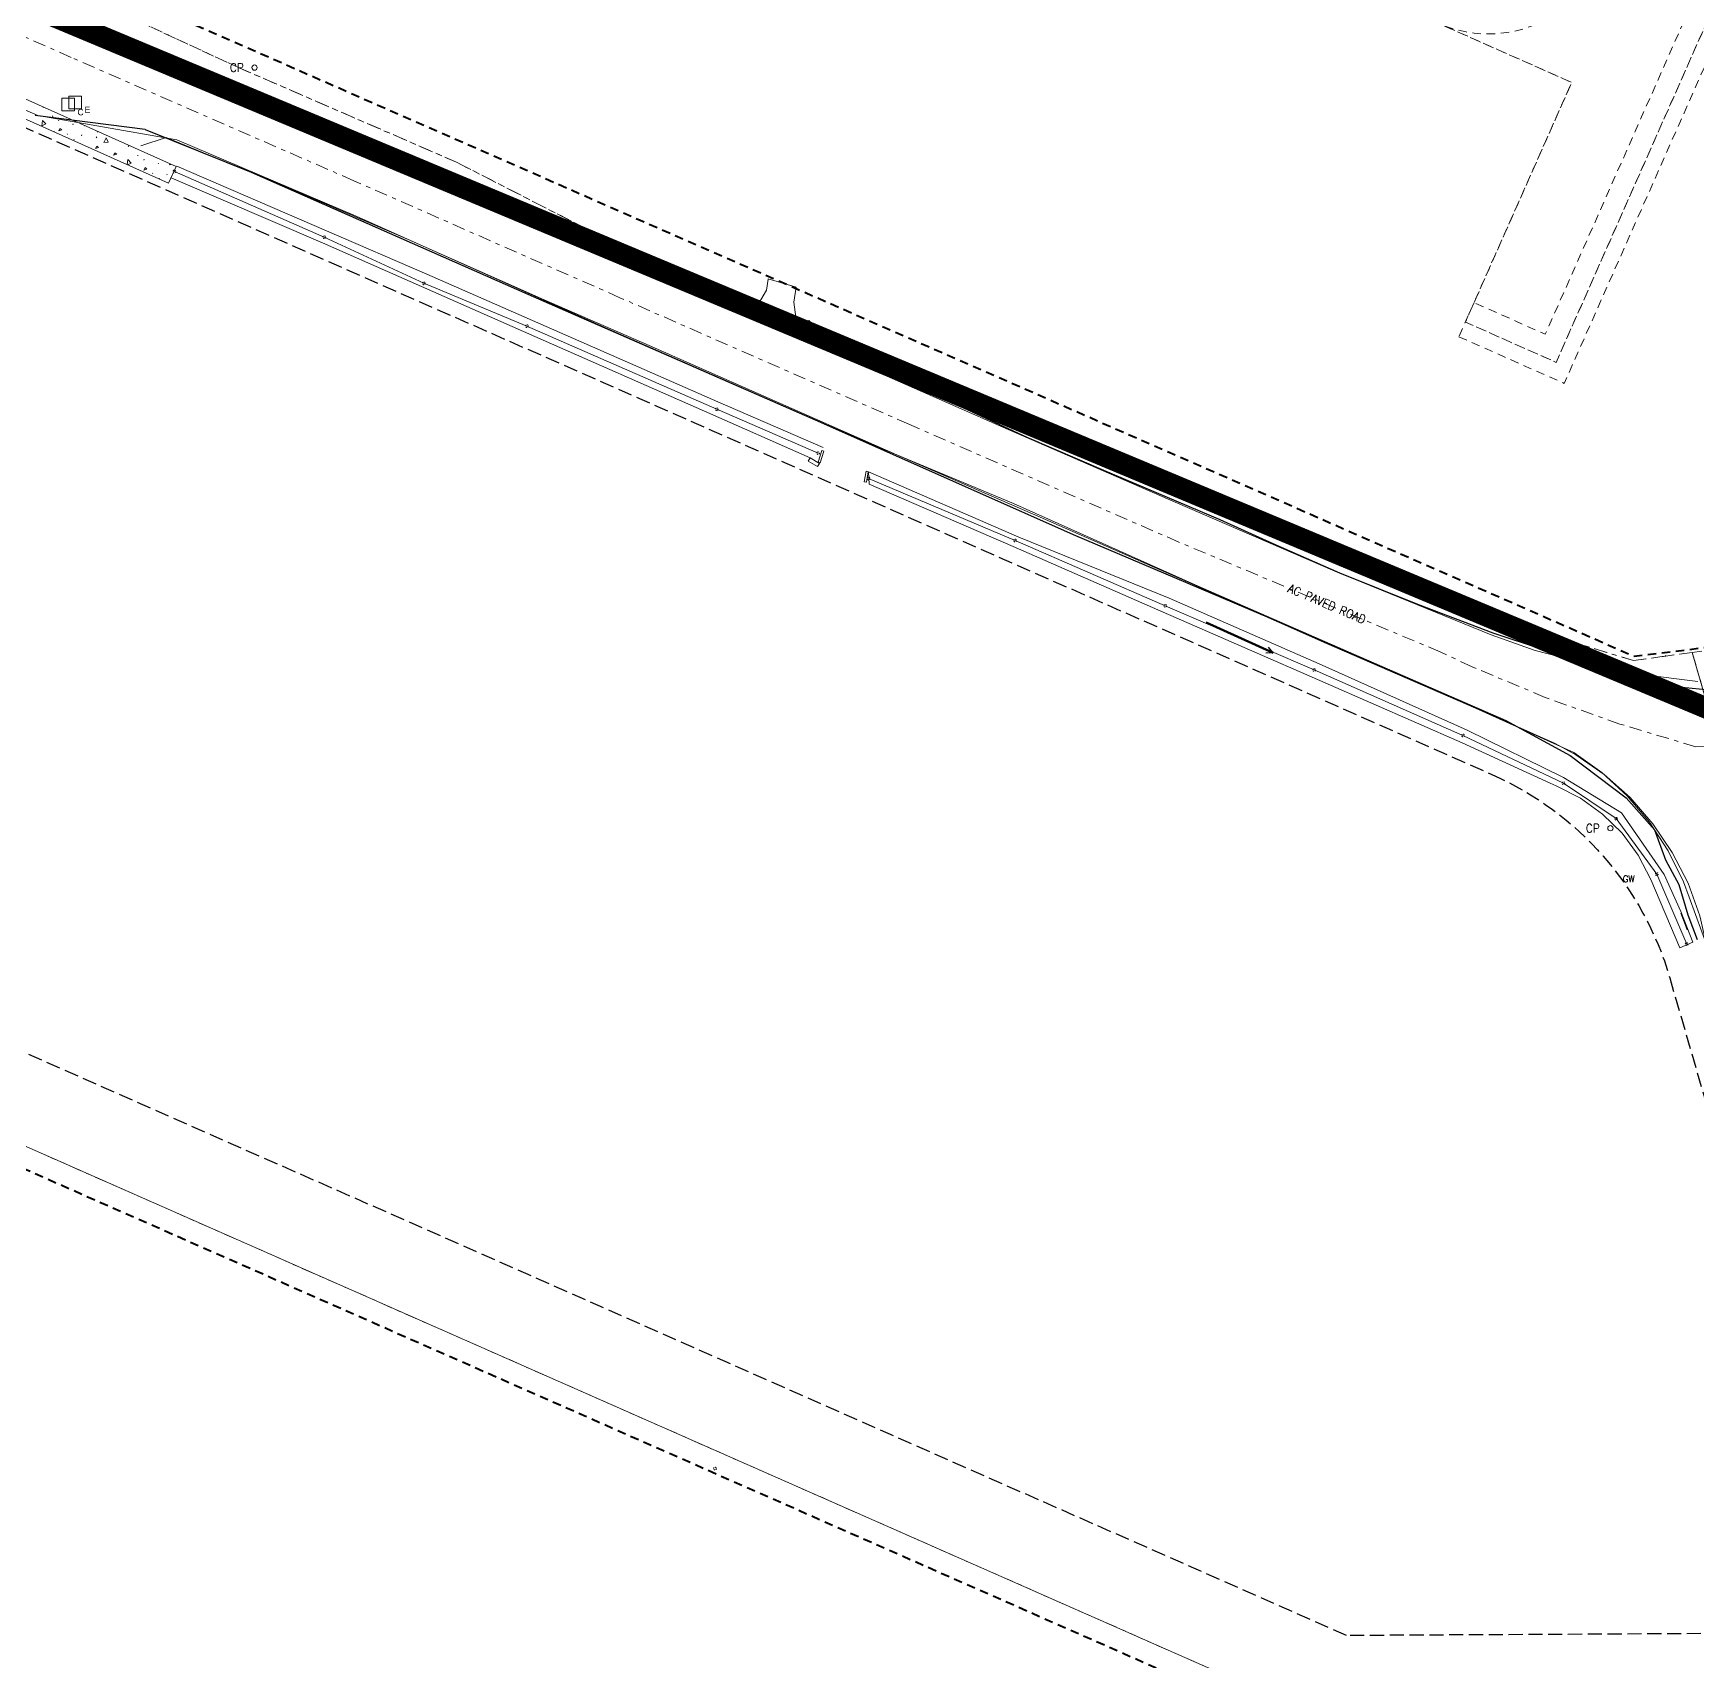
# Model space of a CAD drawing. Header units: metres. Extents: x -703672 to 3951284, y -4124475 to 4104628.
# Drawn here: x 327371.1 to 327527.3, y 4103252.4 to 4103405.2 of the extents above; entities that cross this region are included whole.
import ezdxf
from ezdxf.enums import TextEntityAlignment as Align

# ---------------------------------------------------------------- set-up
doc = ezdxf.new("R2010")
doc.units = ezdxf.units.M
doc.header["$MEASUREMENT"] = 0
for name, pattern in [('DGN Style 2', [1.3283826688107345, 0.7970296012864407, -0.5313530675242938]), ('DGN Style 3', [1.8597357363350286, 1.328382668810735, -0.5313530675242938]), ('DGN Style 7', [2.6567653376214695, 1.195544401929661, -0.5313530675242938, 0.3985148006432204, -0.5313530675242938])]:
    doc.linetypes.add(name, pattern=pattern)
for name, color, linetype, lineweight in [('C-ANNO-TEXT', 7, 'Continuous', 25), ('C-PROP-BASE', 2, 'CONLMT', 0), ('C-PROP-CONS(Alpha)', 7, 'DGN Style 2', 40), ('C-SITE-FENC', 6, 'Continuous', 0), ('C-SITE-STRC(Magnum)', 252, 'Continuous', 0), ('C-STRM-Sedimentation', 7, 'Continuous', 30), ('V-ANNO-PATT', 9, 'Continuous', 0), ('V-COMM-MHOL', 32, 'Continuous', 0), ('V-DTCH-CNTR', 252, 'DGN Style 7', 0), ('V-DTCH-TOP~', 252, 'Continuous', 0), ('V-POWR-JBOX', 7, 'Continuous', 0), ('V-POWR-POLE', 7, 'Continuous', 0), ('V-POWR-POLE-GUYS', 212, 'Continuous', 0), ('V-ROAD-ASPH', 9, 'Continuous', 0), ('V-ROAD-CNTR', 251, 'DGN Style 7', 0), ('V-SITE-WALK', 7, 'Continuous', 0), ('V-STRM-HDWL', 7, 'Continuous', 0)]:
    doc.layers.add(name, color=color, linetype=linetype, lineweight=lineweight)
doc.layers.add('ra', color=7, linetype='Continuous')
doc.styles.add('Dimension', font='arial.ttf', dxfattribs={"height": 0.00316992})
doc.styles.add('Style-Arial', font='arial.ttf')
doc.styles.add('Style-STANDARD', font='STANDARD.shx')
doc.styles.add('Style-WORKING', font='WORKING.shx')
doc.linetypes.add('CONLMT', pattern='A,0.10417,-0.00902625,[2,dgnlstyle-tsaec.shx,S=4.133597883597883e-05,R=0,X=0,Y=0],-0.00902625', length=0.1222225)
doc.linetypes.add('FENCE', pattern='A,0.1,-0.01302,[7,dgnlstyle-tsaec.shx,S=0.0001240079365079365,R=0,X=0,Y=0],-0.01302', length=0.12604)
doc.dimstyles.new('USACE Stroke DIM Set', dxfattribs={"dimtxt": 0.00316992, "dimasz": 0.00475488, "dimexe": 0.00158496, "dimexo": 0.00158496, "dimgap": 0.00158496, "dimtad": 1, "dimdec": 3, "dimlfac": 12, "dimzin": 15, "dimdsep": 46, "dimlunit": 4, "dimtxsty": 'Dimension', "dimblk": 'OBLIQUE', "dimcen": 0.09, "dimclrd": 1, "dimclre": 1, "dimazin": 2, "dimtfac": 1, "dimtdec": 3, "dimtmove": 1, "dimatfit": 1, "dimfxl": 1, "dimtolj": 1, "dimtzin": 15, "dimlwd": 18, "dimlwe": 18, "dimarcsym": 0})

# ---------------------------------------------------------------- blocks, each defined once
blk = doc.blocks.new('POLE1_1')
at = {"layer": 'V-POWR-POLE', "linetype": 'ByBlock'}
blk.add_circle((6.589354597963393e-05, 6.589386612176895e-05), 0.16473379, dxfattribs=at)
blk = doc.blocks.new('NULL_70')
at = {"layer": 'V-POWR-POLE', "linetype": 'ByBlock', "xscale": 1.5, "yscale": 1.5, "zscale": 0.5}
blk.add_blockref('POLE1_1', (0, 0), dxfattribs=at)
blk = doc.blocks.new('NULL_69')
at = {"layer": 'V-POWR-POLE', "linetype": 'ByBlock'}
blk.add_blockref('NULL_70', (0, 0), dxfattribs=at)
at = {"layer": 'V-POWR-POLE', "linetype": 'ByBlock', "style": 'Style-STANDARD'}
blk.add_text('CP', height=0.8, dxfattribs=at).set_placement((-1, 0), align=Align.MIDDLE_RIGHT)
blk = doc.blocks.new('EMHLX')
at = {"layer": 'V-POWR-JBOX', "linetype": 'ByBlock'}
blk.add_3dface([(-1.009000000078231, -1.009000000543892), (0.9719999999506399, -1.009000000543892), (0.9719999999506399, 0.9719999991357327), (-1.009000000078231, 0.9719999991357327)], dxfattribs=at)
at = {"layer": 'V-POWR-JBOX', "linetype": 'ByBlock', "style": 'Style-WORKING'}
blk.add_text('E', height=0.9988139999999996, dxfattribs=at).set_placement((1.452999999979511, -1.18459300044924), align=Align.MIDDLE_LEFT)
blk = doc.blocks.new('NULL_93')
at = {"layer": 'V-POWR-JBOX', "linetype": 'ByBlock', "xscale": 0.6000000000000001, "yscale": 0.6000000000000001, "zscale": 0.5}
blk.add_blockref('EMHLX', (0, 0), dxfattribs=at)
blk = doc.blocks.new('FIXPNT_1259')
at = {"layer": 'V-DTCH-CNTR', "linetype": 'ByBlock'}
h = blk.add_hatch(color=256, dxfattribs=at)
edge = h.paths.add_edge_path()
edge.add_arc((0, 0), 0.03294675800000001, 0, 360)
blk.add_circle((-0.01278334157541394, 5.559623241424561e-05), 1.29727859625, dxfattribs=at)
blk = doc.blocks.new('NULL_2114')
at = {"layer": 'V-DTCH-CNTR', "linetype": 'ByBlock', "xscale": 0.1, "yscale": 0.1, "zscale": 0.5}
blk.add_blockref('FIXPNT_1259', (0, 0), dxfattribs=at)
blk = doc.blocks.new('NULL_2113')
at = {"layer": 'V-DTCH-CNTR', "linetype": 'ByBlock'}
blk.add_blockref('NULL_2114', (0, 0), dxfattribs=at)
blk = doc.blocks.new('CMHLX_2')
at = {"layer": 'V-COMM-MHOL', "linetype": 'ByBlock'}
blk.add_3dface([(-0.9220000000204891, -0.8980000000447035), (1.063999999896623, -0.8980000000447035), (1.063999999896623, 1.075999999418855), (-0.9220000000204891, 1.075999999418855)], dxfattribs=at)
at = {"layer": 'V-COMM-MHOL', "linetype": 'ByBlock', "style": 'Style-WORKING'}
blk.add_text('C', height=1.00044, dxfattribs=at).set_placement((1.525999999954365, -1.095780000090599), align=Align.MIDDLE_LEFT)
blk = doc.blocks.new('NULL_2121')
at = {"layer": 'V-COMM-MHOL', "linetype": 'ByBlock', "xscale": 0.6000000000000001, "yscale": 0.6000000000000001, "zscale": 0.6000000000000001}
blk.add_blockref('CMHLX_2', (0, 0), dxfattribs=at)
blk = doc.blocks.new('NULL_2374')
at = {"layer": 'V-POWR-POLE-GUYS', "linetype": 'ByBlock', "style": 'Style-STANDARD'}
blk.add_text('GW', height=0.6400000000000001, dxfattribs=at).set_placement((-0.7999999999883585, 0), align=Align.MIDDLE_RIGHT)
blk = doc.blocks.new('_Oblique')
at = {"color": 0, "linetype": 'ByBlock', "lineweight": -2}
blk.add_line((0.5, 0.5), (-0.5, -0.5), dxfattribs=at)
blk = doc.blocks.new('TerminatorOpen')
at = {"color": 0, "linetype": 'ByBlock', "lineweight": -2}
for q in [(-1, 0.5), (-1, 0), (-1, -0.5)]:
    blk.add_line((0, 0), q, dxfattribs=at)

msp = doc.modelspace()

# ---------------------------------------------------------------- linework, layer by layer
at = {"layer": 'C-ANNO-TEXT', "color": 1, "lineweight": -2, "ltscale": 0.6, "const_width": 2}
msp.add_lwpolyline([(327554.8350382773, 4104380.16774108), (327275.3480059607, 4104220.406195212), (327093.3818080015, 4104047.583524398), (327001.8950954843, 4103885.810832099), (326940.431142319, 4103781.08774414), (326891.8948100628, 4103650.048591174), (326879.9189725379, 4103599.019840731), (326881.1756962286, 4103522.160821603), (327011.0294437818, 4103497.589092612), (327253.4385069069, 4103456.857713948), (327544.716564442, 4103334.973178718), (327826.9203376779, 4103396.417603671), (327953.6137947738, 4102865.62848762), (328093.7569675464, 4102751.786021037), (328281.8958965763, 4102788.880219985)], dxfattribs=at)
at = {"layer": 'C-PROP-BASE', "linetype": 'DGN Style 7'}
for points in [[(327356.8597373767, 4103417.513729525), (327390.4670387869, 4103401.969263422), (327410.8739347309, 4103393.112029526), (327390.4670387869, 4103401.969263422), (327356.8597373765, 4103417.513729525), (327390.4670388163, 4103401.969263408), (327410.8739347302, 4103393.112029526), (327433.4709347181, 4103381.52002953), (327451.7089347362, 4103373.476029522), (327464.3439347404, 4103369.31702952), (327510.1519092293, 4103349.749040421), (327521.3969347301, 4103346.320029525), (327526.9071255911, 4103347.090790208), (327565.2159725193, 4103214.830112471), (327236.7608922105, 4103359.627596663), (327249.5213075785, 4103462.801666866)], [(327878.9085788453, 4103183.85938541), (327825.2089347303, 4103410.919029523), (327791.8229347304, 4103404.045029525), (327775.1939347312, 4103399.242029524), (327575.17193473, 4103353.842029526), (327526.9071255911, 4103347.090790208), (327521.3969347297, 4103346.320029524), (327510.1519347301, 4103349.749029526), (327464.343934713, 4103369.317029532), (327451.7089347313, 4103373.476029526), (327445.1219347311, 4103376.466029527), (327443.9949347313, 4103378.240029527), (327442.8399347313, 4103377.491029528), (327433.4709347296, 4103381.520029525), (327410.873934731, 4103393.112029525), (327390.4670388172, 4103401.969263406)]]:
    msp.add_lwpolyline(points, dxfattribs=at)
at = {"layer": 'C-PROP-CONS(Alpha)', "color": 9, "transparency": 33554661, "flags": 128}
msp.add_lwpolyline([(328051.3527000129, 4102748.37939936), (328033.3155557459, 4102763.759859016), (328008.635876491, 4102785.194791595), (328001.0587122234, 4102791.754994317), (327978.7635198684, 4102811.492673358), (327966.1439298082, 4102822.81362133), (327961.8799502737, 4102829.347595384), (327957.057644274, 4102838.760785415), (327950.9142166439, 4102852.447486374), (327944.9108842695, 4102882.46314165), (327922.9503158275, 4102979.617200589), (327922.1960612735, 4102984.074704956), (327896.895254712, 4103096.805002357), (327873.602682129, 4103197.996084934), (327970.2778919048, 4103222.03458913), (327945.2853782952, 4103305.343080384), (327930.2819876203, 4103330.564998057), (327883.5789010234, 4103409.045375251), (327883.5789010235, 4103409.045375251), (327870.9613363898, 4103413.475533437), (327831.8293273544, 4103476.306306486), (327799.6734495071, 4103521.613691107), (327806.6592676204, 4103526.955593927), (327784.9216440988, 4103571.617824119), (327626.2738909589, 4103555.289453546), (327612.5795421994, 4103537.316554541), (327610.912267143, 4103605.482858766), (327464.3899750119, 4103600.408329677), (327376.9287606052, 4103410.137822579), (327521.4700117525, 4103346.727226583), (327528.8281654069, 4103347.647212733), (327568.3287292437, 4103211.27215154), (327234.5934998402, 4103358.397358307), (327245.9429127203, 4103450.162797557), (327247.4057606828, 4103462.282137395), (327240.1466832621, 4103465.304146356), (327209.4846702361, 4103470.912804143), (327163.5775247305, 4103479.173001934), (327097.1773292364, 4103490.791457197), (327094.8037589096, 4103490.336329404), (327087.5669605479, 4103491.465917642), (327077.449539086, 4103494.95888159), (327074.0302851388, 4103496.139353393), (327072.3445527111, 4103496.70369043), (327040.4265800085, 4103507.290822693), (327024.6254833043, 4103509.746641063), (327005.0554566061, 4103511.621346213), (326997.3663593705, 4103513.401218432), (326987.1858611336, 4103509.176851866), (326924.9401869376, 4103516.679666858), (326868.1898380349, 4103514.452095245, -0.4874798272826256), (326842.7291952347, 4103544.504835935), (326855.8128268328, 4103607.653487044), (326872.3549334486, 4103674.829124694), (326885.7849688843, 4103716.963841686), (326897.1820855098, 4103756.392376348), (326911.8079730987, 4103792.562866542), (326942.7784593481, 4103859.495280759), (326985.0309523789, 4103937.170100313), (327038.3759761521, 4104017.339902852), (327049.9699591843, 4104031.93014326), (327093.2772874826, 4104085.216318096), (327121.0561478767, 4104115.05712215), (327147.4927338528, 4104141.109056442), (327201.0579048989, 4104189.950156559), (327247.8236230445, 4104227.241544621), (327274.2756034104, 4104246.458416275), (327310.9052788371, 4104272.189052842), (327338.7507480193, 4104290.682435896), (327394.3822770293, 4104323.718145463), (327454.7797406209, 4104356.193582261), (327554.8217139727, 4104397.588329164), (327560.1573850386, 4104391.696800068), (327629.8959608893, 4104414.015198105), (327759.0313031515, 4104448.398455133), (327757.2739255879, 4104455.165774307), (328107.0540342975, 4104542.510103815), (328119.3380608568, 4104542.510103815), (328124.6483431717, 4104536.17317302), (328129.4254646109, 4104518.549251009), (328131.921990407, 4104503.029638088), (328135.078302787, 4104500.213224401), (328154.085317786, 4104500.667789092), (328149.8985258908, 4104547.783738694), (328149.7745655841, 4104555.824714896), (328168.0966631506, 4104560.116307975), (328180.1971601305, 4104561.571233069), (328186.8764764442, 4104562.389659171), (328203.8937110046, 4104564.517264253), (328194.5649608789, 4104557.623580912), (328191.4437345657, 4104556.202444898), (328187.3603782359, 4104545.719257489), (328182.8253075863, 4104532.763466077), (328181.3393865761, 4104525.839460123), (328180.4385673145, 4104514.508980992), (328180.3416913476, 4104501.519693172), (328182.9952471908, 4104464.369911368), (328121.0450735461, 4104464.115166628), (328089.3117504606, 4104492.939601823), (327768.6929376793, 4104411.193379837), (327762.394272341, 4104435.44831491), (327630.6153729495, 4104402.081270727), (327568.961239384, 4104381.975780278), (327586.7809209799, 4104362.299684941), (327579.7950375145, 4104360.190021981), (327526.9949811692, 4104339.560635842), (327472.178603134, 4104315.449356015), (327377.0616109308, 4104262.394203749), (327337.8150383515, 4104235.453131521), (327331.8477650884, 4104234.203481648), (327216.3820695355, 4104145.337984444), (327178.5929724798, 4104112.042658567), (327136.6371358891, 4104068.619937841), (327133.1617217513, 4104062.073926368), (327081.9927725713, 4104002.304896605), (327197.9125123062, 4103949.973291562), (327165.5484697489, 4103878.060140899), (327236.1839484199, 4103839.517953459), (327385.373955234, 4103849.829860281), (327376.9496945368, 4103947.711745712), (327522.7087312953, 4103959.659207741), (327570.1209276664, 4103966.104005254), (327619.9429955619, 4103970.187781311), (327675.5802737248, 4103972.189662043), (327840.2462419602, 4103985.686872555), (327861.3262067086, 4103740.757760243), (327930.6420660896, 4103742.354851621), (327992.4427256854, 4103748.227855178), (328033.5029494578, 4103744.724846469), (328070.8848923553, 4103745.586155542), (328069.9830035489, 4103756.769478619), (328241.8330771768, 4103770.442215998), (328288.4642937218, 4103241.598537642), (328052.9743225681, 4103223.495877456), (328046.3409570817, 4103208.988679592), (328077.9633670195, 4102853.33535271), (328045.914018165, 4102815.224954779), (328124.4115326538, 4102748.37939936)], format="xyb", dxfattribs=at)
at = {"layer": 'C-SITE-FENC', "linetype": 'FENCE', "ltscale": 80}
msp.add_lwpolyline([(327252.8576819676, 4103461.575717675), (327252.4331808157, 4103460.555451396), (327255.7244327103, 4103458.984670851, -0.2737537046892947), (327252.9712282305, 4103457.136890197, -0.1261548447997219), (327251.3848489339, 4103457.449072386, -0.1307114052934285), (327252.659016166, 4103456.364369079, -0.2689349705354919), (327252.9204473976, 4103453.109488611), (327249.9291390877, 4103454.537118295), (327247.894292584, 4103449.646471332), (327236.7608922106, 4103359.627596663), (327565.2159725193, 4103214.830112471), (327526.9071255912, 4103347.090790208)], format="xyb", dxfattribs=at)
at = {"layer": 'C-SITE-STRC(Magnum)', "linetype": 'DGN Style 2', "lineweight": 18, "flags": 128}
for points in [[(327474.9291606625, 4103623.712298925), (327463.7638845238, 4103623.351414103), (327459.0056345972, 4103590.289663387, -0.1316829806757145), (327449.2180239587, 4103567.445981749), (327419.7742860129, 4103530.025155775, 0.05002433632564973), (327416.3453928125, 4103524.636450699), (327404.4684845611, 4103501.064355826, 0.3990922365513682), (327415.3442435534, 4103465.281860519, -0.03015734999227787), (327414.0944142617, 4103464.164199356), (327383.5504958791, 4103477.692176275), (327379.7364341802, 4103469.080660309), (327414.6438698018, 4103453.620071357), (327411.5530820386, 4103446.645766052), (327405.4732570035, 4103432.926753544), (327404.6638773393, 4103431.097844894), (327412.320869571, 4103427.709259135), (327426.8633404492, 4103460.383684529), (327490.8848173932, 4103433.728871211), (327482.6768107636, 4103415.192785706), (327503.4254485627, 4103406.000778882), (327515.5903814164, 4103400.605612193), (327513.4407957806, 4103395.759825646), (327512.5066961144, 4103393.647508522), (327506.901605565, 4103381.018081815), (327506.419768216, 4103379.932402749), (327505.937845786, 4103378.84676417), (327505.608312449, 4103378.10441627), (327514.1275295526, 4103374.32267722), (327533.288564639, 4103417.567606947), (327534.5571270936, 4103419.832812112), (327536.1689522225, 4103421.741336861), (327538.1120900334, 4103423.31790364), (327540.3172108666, 4103424.493146784), (327542.8069657818, 4103425.270392404), (327606.4925626122, 4103438.69265558), (327613.1253323476, 4103410.163131858), (327633.8782950696, 4103415.053528378), (327648.1843627068, 4103418.313933164), (327651.5703498185, 4103403.740722501), (327653.7586765458, 4103394.325034111), (327662.8391534798, 4103396.432848595), (327653.9258093438, 4103434.7573741), (327653.5694826047, 4103437.856041228), (327653.9070041921, 4103440.835111978), (327654.9081164601, 4103443.669514067), (327656.5185463471, 4103446.19843945), (327658.6661997132, 4103448.299463454), (327662.1262923775, 4103450.419580809), (327702.545631025, 4103458.943121145), (327708.0461592458, 4103432.913029597), (327725.6292959729, 4103436.646555332), (327728.3984413266, 4103423.624237818), (327730.3414478616, 4103414.511778114), (327730.7575945886, 4103412.555551496), (327739.8659637581, 4103414.493168529), (327732.0064081502, 4103451.479730877), (327731.7045069691, 4103454.541511283), (327732.0825319924, 4103457.478100854), (327733.1068330953, 4103460.265692207), (327734.7246686032, 4103462.750555179), (327736.8550740609, 4103464.816865618), (327739.3834715012, 4103466.351285388), (327742.3129459622, 4103467.317658322), (327795.7077860177, 4103478.575357798), (327798.3735248658, 4103478.865462872), (327800.9397275708, 4103478.650117148), (327803.4108617791, 4103477.934898824), (327805.7055992028, 4103476.752538459), (327807.7255537022, 4103475.151657104), (327809.5299861558, 4103473.03388667), (327888.2658258614, 4103380.832265056), (327891.2024042939, 4103376.330642888), (327893.7383411126, 4103371.543957578), (327895.8254926312, 4103366.559200893), (327897.4530900647, 4103361.349289099), (327899.6497730219, 4103353.009085462, -0.422274684569617), (327895.2160535973, 4103345.639022119), (327891.7003822796, 4103344.815509173), (327892.1491591313, 4103342.866494967), (327872.782829633, 4103338.330114399), (327870.4698422028, 4103337.788318845), (327869.6790451646, 4103337.603082076), (327871.7316506287, 4103328.840273673), (327898.3395188694, 4103335.072916591, -0.4061981289303538), (327905.5100455697, 4103330.759235418), (327920.2815616738, 4103274.675833907, -0.422274684552299), (327915.8478422494, 4103267.305770562), (327887.3700660714, 4103260.635119294), (327889.4226715295, 4103251.872310912), (327890.2134685681, 4103252.05754768), (327892.5264559983, 4103252.599343233), (327912.4389379788, 4103257.26365488), (327912.8883834927, 4103255.314797286), (327918.9713075205, 4103256.739665037, -0.4061981289289006), (327926.1418342206, 4103252.425983862), (327928.0190326041, 4103245.298775668, -0.3673459260128321), (327920.7505339474, 4103230.118379424), (327918.7849414773, 4103238.646417779), (327893.8318226552, 4103232.900858304), (327896.0662154946, 4103223.227746297), (327878.8961030124, 4103218.545537444, -0.4013471999334533), (327863.0970014104, 4103227.117476953), (327861.1456891465, 4103226.655456328), (327870.6138053517, 4103191.934958958), (327872.5295355113, 4103192.527462602, -0.4013471999332677), (327881.7900785874, 4103207.93304926), (327898.6198750603, 4103212.522455541), (327902.9664552167, 4103193.70853979), (327937.9173888211, 4103201.82811188), (327935.992702404, 4103209.135619138, 0.4216031455730092), (327921.6640533658, 4103217.250104373), (327921.3266867049, 4103218.713823766, -0.4196944927986114), (327937.4432331693, 4103209.517666909), (327939.9716986996, 4103199.917775701), (327950.6395811578, 4103202.603063704), (327908.0269006318, 4103364.391742309), (327906.1712231198, 4103370.33173457), (327903.6920974976, 4103376.252645395), (327900.6885394303, 4103381.92198509), (327897.0913691319, 4103387.436260267), (327828.6080247884, 4103467.631955465, -0.1573681619350366), (327810.1882912599, 4103511.862090011), (327807.7416777069, 4103541.475159936, 0.4139375511036977), (327776.4795633691, 4103567.991098555), (327646.3612904887, 4103557.364265085, -0.4140940930598877), (327632.346668908, 4103569.257645937), (327630.4875186163, 4103591.907777133, 0.4144682669253564), (327604.5838156632, 4103613.86227281), (327488.1952109593, 4103604.207061316, -0.4819769833883705), (327474.2530443429, 4103619.014439506), (327474.9291606625, 4103623.712298925)], [(327626.6612327467, 4103444.987305049, 0.1517061425260737), (327626.6600993798, 4103444.98719648), (327630.0185195263, 4103445.308905761), (327633.3568168782, 4103444.893241356), (327636.5208136498, 4103443.753607744), (327639.3630366952, 4103441.943638281), (327641.7360094136, 4103439.550479324), (327643.5257778405, 4103436.701495689), (327644.2094957425, 4103434.757492756), (327644.9602289902, 4103431.647091744), (327645.0272128411, 4103428.449558671), (327644.4372606553, 4103425.312366109), (327643.2037844746, 4103422.36287984), (327641.3804114407, 4103419.735167006), (327639.0475854836, 4103417.549889321), (327636.3125631062, 4103415.900891074), (327633.3110137479, 4103414.856059148), (327648.1843627068, 4103418.313933164), (327651.5703498185, 4103403.740722501), (327653.3044400685, 4103396.27947221), (327660.4378926156, 4103397.928629152), (327651.9519432755, 4103434.415493901), (327651.5564962823, 4103437.85435623), (327651.9453501854, 4103441.286502008), (327653.0983904069, 4103444.551050565), (327654.9552850507, 4103447.46700986), (327657.4288867619, 4103449.886905293), (327660.3717186063, 4103451.690079216), (327663.6855805035, 4103452.792385777), (327704.8021589444, 4103461.46295849), (327708.2008000905, 4103461.784668127), (327711.579317014, 4103461.342188082), (327714.7768311398, 4103460.162334933), (327717.6324594342, 4103458.305441251), (327720.0121352975, 4103455.858653184), (327721.7750887589, 4103452.949339982), (327722.5526483349, 4103450.609833547), (327722.7939321953, 4103448.163080687), (327722.3581559365, 4103444.771155657), (327721.1850057881, 4103441.573641422), (327719.3281120004, 4103438.711310125), (327716.8746209351, 4103436.331634371), (327713.9586036252, 4103434.561977019), (327710.7208333619, 4103433.482777809), (327708.0461592458, 4103432.913029597), (327725.6292959729, 4103436.646555332), (327728.3984413266, 4103423.624237818), (327730.341447897, 4103414.511777948), (327737.4940242348, 4103416.033340535), (327730.0269733407, 4103451.172800983), (327729.6918567079, 4103454.571441344), (327730.1276338593, 4103457.956663375), (327731.3074872212, 4103461.167583503), (327733.17108401, 4103464.029915691), (327735.624575073, 4103466.409591441), (327738.5405923856, 4103468.179247798), (327741.791769542, 4103469.251743787), (327795.3925163258, 4103480.552856372), (327798.3487304696, 4103480.874573078), (327801.304936504, 4103480.626499796), (327804.1538773148, 4103479.801933221), (327806.7950045472, 4103478.441095973), (327809.121062058, 4103476.597617765), (327811.0516118127, 4103474.331829883), (327889.8704700925, 4103382.03299146), (327892.9271561372, 4103377.347250559), (327895.548115001, 4103372.400082637), (327897.7065345384, 4103367.245116106), (327899.375601077, 4103361.902462409), (327901.5838140419, 4103353.518482491, -0.4222746843796496), (327895.6721881482, 4103343.691731367), (327892.1491591351, 4103342.866494949), (327871.6263359185, 4103338.059216624), (327873.2228068353, 4103331.243698973), (327897.8833843227, 4103337.020207343, -0.4061981289282549), (327907.4440865899, 4103331.268632446), (327922.2156026939, 4103275.185230936, -0.4222746843807446), (327916.3039767991, 4103265.358479812), (327910.296314584, 4103263.951241433), (327889.7734913666, 4103259.143963106), (327891.369962283, 4103252.328445457), (327912.4389379784, 4103257.263654881), (327918.5151729739, 4103258.686955789, -0.4061981289313035), (327928.0758752412, 4103252.935380891), (327929.9530736245, 4103245.808172696, -0.4116716687135027), (327919.3940963021, 4103227.51612019), (327894.8311293557, 4103220.817914722), (327879.4222803889, 4103216.615994138, -0.4043685645666842), (327861.1456891465, 4103226.655456328), (327870.6138053517, 4103191.93495896, -0.4043685645696059), (327881.2639012093, 4103209.862592565), (327896.6727501759, 4103214.064513151), (327920.9256362095, 4103220.678161016, -0.4167600330342097), (327939.3772741891, 4103210.02706394), (327941.9113136926, 4103200.406009884), (327948.6999661656, 4103202.114829522), (327906.1043896195, 4103363.838568999), (327904.2901812127, 4103369.645819354), (327901.8823236093, 4103375.396520337), (327898.9637875874, 4103380.905377418), (327895.4867249013, 4103386.235533866), (327827.0871168628, 4103466.333171774, -0.1573681619351041), (327808.195082475, 4103511.697412333), (327805.7484689215, 4103541.310482258, 0.4139375511039008), (327776.6423624696, 4103565.997735455), (327771.4403883363, 4103565.572887261), (327646.5240895887, 4103555.370901984, -0.4140940930591909), (327630.3533723809, 4103569.094033734), (327628.4942220885, 4103591.744164932, 0.4144682669246262), (327604.7491610486, 4103611.869119301), (327488.3605563443, 4103602.213907809, -0.481976983388245), (327472.2734410176, 4103619.299344183), (327472.8991104554, 4103623.646683502), (327465.7939347306, 4103623.417029526), (327460.9852379226, 4103590.004758711, -0.1316829806755329), (327450.7898101735, 4103566.209257004), (327421.3460722289, 4103528.788431031, 0.05002433632525035), (327418.1314848527, 4103523.736520021), (327406.2545766019, 4103500.164425152, 0.4333457864094375), (327418.802695372, 4103465.906812919, -0.3495614263399926), (327399.8197911122, 4103460.185692208), (327414.6438698025, 4103453.620071359), (327411.5530820386, 4103446.645766052), (327405.4732567719, 4103432.926753023), (327411.3051934891, 4103430.345841733), (327425.8299045365, 4103462.980363846), (327504.8163603364, 4103430.095005145, 0.02953865210435821), (327511.5046513333, 4103427.763264074, -1.028372581675281), (327503.4254485322, 4103406.000778895), (327515.5903814171, 4103400.605612194), (327513.4407957806, 4103395.759825646), (327512.5066961144, 4103393.647508522), (327506.4197687214, 4103379.932403887), (327513.1097372185, 4103376.962680873), (327531.4978890812, 4103418.463274733), (327532.9056482915, 4103420.977036214), (327534.7625314633, 4103423.175728508), (327537.0015035218, 4103424.992320694), (327539.5421221841, 4103426.346371057), (327542.2905389077, 4103427.204365092), (327626.6612327467, 4103444.987305049)]]:
    msp.add_lwpolyline(points, format="xyb", close=True, dxfattribs=at)
for points in [[(327505.6083124494, 4103378.10441627), (327514.1275295526, 4103374.32267722), (327533.2885646386, 4103417.567606946), (327534.5571270936, 4103419.832812112), (327536.1689522225, 4103421.741336861), (327538.1120900334, 4103423.31790364), (327540.317210867, 4103424.493146785), (327542.8865280579, 4103425.295229963)], [(327504.9997202458, 4103376.733425561), (327514.8908738038, 4103372.342674487), (327534.6315713074, 4103416.895856109), (327535.7957361966, 4103418.974644037), (327537.2237677933, 4103420.66554313), (327538.9450299165, 4103422.06209085), (327540.8985273808, 4103423.103228583), (327543.3335199208, 4103423.863378618)], [(327506.4197687214, 4103379.932403887), (327504.9997202458, 4103376.733425561)]]:
    msp.add_lwpolyline(points, dxfattribs=at)
at = {"layer": 'C-STRM-Sedimentation', "color": 30, "linetype": 'DGN Style 3'}
for p, q in [((327261.0002518756, 4103444.571617758), (327508.0810471787, 4103335.64267871)), ((327494.4362339274, 4103254.780493134), (327245.4425084044, 4103364.580457327)), ((327524.7950760638, 4103316.538114173), (327542.6056971367, 4103255.047231433)), ((327542.6056971369, 4103255.047231433), (327494.4362339275, 4103254.780493134))]:
    msp.add_line(p, q, dxfattribs=at)
at = {"layer": 'C-STRM-Sedimentation', "color": 30, "linetype": 'DGN Style 3', "extrusion": (0, 0, -1)}
msp.add_arc((-327495.979478818, 4103308.191776299), 30, 113.7900007764924, 163.8465237637186, dxfattribs=at)
at = {"layer": 'ra'}
for p, q in [((327374.7195773412, 4103406.667425414, 8.14), (327383.2361284859, 4103403.001904224, 8.13)), ((327383.2361284859, 4103403.001904224, 8.13), (327392.4425631971, 4103399.228802064, 8.08)), ((327392.4425631971, 4103399.228802064, 8.08), (327398.1664798041, 4103396.747471035, 8.14)), ((327381.6408907337, 4103396.183046657, 8.09), (327371.286581343, 4103397.509825102, 8.09)), ((327381.6408907337, 4103396.183046657, 8.09), (327391.5856866743, 4103392.182313887, 8.06)), ((327398.1664798041, 4103396.747471035, 8.14), (327404.9359616217, 4103393.807975853, 8.12)), ((327404.9359616217, 4103393.807975853, 8.12), (327412.4413519786, 4103390.429854839, 8.15)), ((327391.5856866743, 4103392.182313887, 8.06), (327417.5685773625, 4103380.718504682, 8.18)), ((327412.4413519786, 4103390.429854839, 8.15), (327421.8199685051, 4103386.237026074, 8.2)), ((327421.8199685051, 4103386.237026074, 8.2), (327431.6004452821, 4103382.080725915, 8.19)), ((327431.6004452821, 4103382.080725915, 8.19), (327438.0616841744, 4103379.227754135, 8.12)), ((327417.5685773625, 4103380.718504682, 8.18), (327445.0535175441, 4103368.719882127, 8.18)), ((327438.0616841744, 4103379.227754135, 8.12), (327444.2860441462, 4103376.4778036, 8.13)), ((327444.2860441462, 4103376.4778036, 8.13), (327452.4560734616, 4103372.838600118, 8.09)), ((327452.4560734616, 4103372.838600118, 8.09), (327464.4228243618, 4103367.297859835, 8.17)), ((327445.0535175441, 4103368.719882127, 8.18), (327468.7830395706, 4103358.162822432, 8.18)), ((327464.4228243618, 4103367.297859835, 8.17), (327471.6309582648, 4103364.195072436, 8.16)), ((327471.6309582648, 4103364.195072436, 8.16), (327482.5567036791, 4103359.56550095, 8.14)), ((327482.5567036791, 4103359.56550095, 8.14), (327487.5131389091, 4103357.306413787, 8.15)), ((327468.7830395706, 4103358.162822432, 8.18), (327489.2728928499, 4103349.456534039, 8.23)), ((327487.5131389091, 4103357.306413787, 8.15), (327493.7896350081, 4103354.562364459, 8.18)), ((327493.7896350081, 4103354.562364459, 8.18), (327501.0949130857, 4103351.6075602, 8.2)), ((327501.0949130857, 4103351.6075602, 8.2), (327508.1727714195, 4103348.919614068, 8.2)), ((327489.2728928499, 4103349.456534039, 8.23), (327509.4197461384, 4103340.706473435, 8.14)), ((327508.1727714195, 4103348.919614068, 8.2), (327512.8186405319, 4103347.395243644, 8.17)), ((327512.8186405319, 4103347.395243644, 8.17), (327516.52542725, 4103346.350795356, 8.14)), ((327516.52542725, 4103346.350795356, 8.14), (327520.8199474863, 4103344.718814676, 8.11)), ((327520.8199474863, 4103344.718814676, 8.11), (327525.9273478982, 4103343.830847315, 8.09)), ((327525.9273478982, 4103343.830847315, 8.09), (327528.5407558848, 4103343.585648018, 8.11)), ((327509.4197461384, 4103340.706473435, 8.14), (327515.455751147, 4103337.42037795, 8.03)), ((327515.455751147, 4103337.42037795, 8.03), (327520.7090300611, 4103333.44464498, 7.98)), ((327520.7090300611, 4103333.44464498, 7.98), (327523.4043247303, 4103330.39709389, 8)), ((327524.4274661197, 4103327.596881452, 7.98), (327523.4043247303, 4103330.39709389, 8)), ((327525.6906424295, 4103325.269709432, 7.99), (327524.4274661197, 4103327.596881452, 7.98)), ((327526.541534749, 4103322.412118793, 8.11), (327525.6906424295, 4103325.269709432, 7.99)), ((327527.4142201265, 4103320.113192689, 7.97), (327526.541534749, 4103322.412118793, 8.11))]:
    msp.add_line(p, q, dxfattribs=at)
at = {"layer": 'V-ANNO-PATT'}
for p, q in [((327372.0533924979, 4103398.296090554, 7.890773955652534), (327372.0780477941, 4103398.259106548, 7.889976427541875)), ((327372.9404728036, 4103397.460858416, 7.876792249583509), (327372.9494010725, 4103397.38099362, 7.87452941085764)), ((327373.1050912757, 4103395.995904168, 7.835295504299431), (327373.1407079262, 4103395.942627653, 7.834147862200204)), ((327373.4943022562, 4103396.989766074, 7.869558828449264), (327373.5297706471, 4103397.069730825, 7.872366274802928)), ((327374.8440336607, 4103396.625826498, 7.875217551344242), (327374.8796020442, 4103396.705791249, 7.878026217607037)), ((327377.104793629, 4103395.995904168, 7.884091869572423), (327377.1404102795, 4103395.942627653, 7.882944227473196)), ((327374.3012840975, 4103395.770003745, 7.843180437755798), (327374.3368007554, 4103395.71672723, 7.842031575747441)), ((327374.9333411159, 4103395.206752027, 7.834164514212461), (327374.9689095357, 4103395.286616822, 7.836970212501996)), ((327375.6524464841, 4103395.596280322, 7.854505512410732), (327375.6880149038, 4103395.676145118, 7.857311210700267)), ((327377.0377105698, 4103395.410862055, 7.865899323207636), (327377.0732789533, 4103395.490826806, 7.86870798947043)), ((327378.9330434692, 4103395.206752027, 7.882960879485452), (327378.934142687, 4103395.209220194, 7.883047587685795)), ((327380.0432666421, 4103394.638702423, 7.879636098693787), (327380.0787833, 4103394.585425907, 7.87848723668543)), ((327380.9412083095, 4103393.787177775, 7.865303058727065), (327380.9501365784, 4103393.707312979, 7.863040220001196)), ((327381.495037762, 4103393.316085433, 7.858069637592813), (327381.530506153, 4103393.396050184, 7.860877083946477)), ((327382.8447691665, 4103392.952145857, 7.863728360487798), (327382.8803375501, 4103393.032110608, 7.866537026750592)), ((327382.3020196033, 4103392.096323104, 7.831691246899346), (327382.3375362612, 4103392.043046589, 7.83054238489099)), ((327382.9394570219, 4103391.545152455, 7.823099738594792), (327382.9696450416, 4103391.612936181, 7.825481021645544)), ((327383.6531819899, 4103391.922599682, 7.843016321554288), (327383.6887504097, 4103392.002464477, 7.845822019843816)), ((327524.3770266896, 4103346.71335488), (327524.4303841707, 4103346.833315673))]:
    msp.add_line(p, q, dxfattribs=at)
at = {"layer": 'V-ANNO-PATT', "extrusion": (-0.01219371630926645, -0.02968194134194321, 0.9994850152157074), "elevation": -125780.8227635126, "flags": 128}
msp.add_lwpolyline([(-1256462.039803791, 3917973.688028356), (-1256462.167622819, 3917974.184188318), (-1256461.748652652, 3917974.001337125), (-1256462.033267456, 3917973.693958478)], dxfattribs=at)
at = {"layer": 'V-ANNO-PATT', "extrusion": (-0.01219371630733322, -0.02968194139904898, 0.999485015214035), "flags": 128}
for points, elevation in [([(-1256460.387384802, 3917973.851765773), (-1256460.373184884, 3917974.097623297), (-1256460.158281397, 3917974.041941245), (-1256460.387384802, 3917973.851765773)], -125780.8229972073), ([(-1256451.590815216, 3917973.493724427), (-1256451.576615299, 3917973.739581949), (-1256451.361711812, 3917973.683899898), (-1256451.590815216, 3917973.493724427)], -125780.8229972069)]:
    msp.add_lwpolyline(points, dxfattribs=dict(at, elevation=elevation))
at = {"layer": 'V-ANNO-PATT', "extrusion": (-0.0042603285508585, -0.03078099031583191, 0.9995170735089098), "elevation": -127693.4561100107, "flags": 128}
msp.add_lwpolyline([(-238294.4408556133, 4107547.71761044), (-238294.4408556132, 4107547.741767415)], dxfattribs=at)
at = {"layer": 'V-ANNO-PATT', "extrusion": (-0.02136473823640848, -0.00989630022832686, 0.9997227671719199), "elevation": -47594.86151646746, "flags": 128}
msp.add_lwpolyline([(-3585751.728206577, 2021177.257412532), (-3585751.728206577, 2021177.234827867)], dxfattribs=at)
at = {"layer": 'V-ANNO-PATT', "extrusion": (-0.0121937163449557, -0.0296819412791886, 0.9994850152171356), "elevation": -125780.8225176895, "flags": 128}
msp.add_lwpolyline([(-1256456.56642893, 3917973.638584849), (-1256456.552321505, 3917973.884404357), (-1256456.337418017, 3917973.828722305), (-1256456.56642893, 3917973.638584849)], dxfattribs=at)
at = {"layer": 'V-ANNO-PATT', "extrusion": (-0.01219371634624337, -0.02968194132350977, 0.9994850152158036), "elevation": -125780.8226999782, "flags": 128}
msp.add_lwpolyline([(-1256456.075482835, 3917974.445114886), (-1256456.025825601, 3917974.95508159), (-1256455.694685687, 3917974.640013505), (-1256456.067251057, 3917974.448498348)], dxfattribs=at)
at = {"layer": 'V-ANNO-PATT', "extrusion": (-0.01219371634495329, -0.0296819412791963, 0.9994850152171354), "elevation": -125780.8225177203, "flags": 128}
msp.add_lwpolyline([(-1256454.759304668, 3917973.695026418), (-1256454.745197244, 3917973.940845926), (-1256454.530293756, 3917973.885163873), (-1256454.759304668, 3917973.695026418)], dxfattribs=at)
at = {"layer": 'V-ANNO-PATT', "extrusion": (-0.01219371627153485, -0.02968194130540709, 0.9994850152172527), "elevation": -125780.8226012379, "flags": 128}
msp.add_lwpolyline([(-1256453.24942938, 3917973.364830081), (-1256453.368485716, 3917973.826975569), (-1256452.949515549, 3917973.644124375), (-1256453.209312449, 3917973.363548597)], dxfattribs=at)
at = {"layer": 'V-ANNO-PATT', "extrusion": (-0.004260328498962605, -0.03078099007568722, 0.9995170735165264), "elevation": -127693.3875974888, "flags": 128}
msp.add_lwpolyline([(-238286.009561481, 4107545.176570888), (-238286.0095614811, 4107545.280949838)], dxfattribs=at)
at = {"layer": 'V-ANNO-PATT', "extrusion": (-0.02136473835884618, -0.009896300092098994, 0.9997227671706519), "elevation": -47595.00706133404, "flags": 128}
msp.add_lwpolyline([(-3585745.047048535, 2021183.046543076), (-3585745.047048535, 2021182.921972255)], dxfattribs=at)
at = {"layer": 'V-ANNO-PATT', "extrusion": (0.01249749720491142, 0.02556067706674753, 0.999595150224081), "elevation": 108985.3298198014, "flags": 128}
msp.add_lwpolyline([(1508130.089419115, -3828625.934434498), (1508130.08920645, -3828625.941052061), (1508130.083657767, -3828625.936420143)], dxfattribs=at)
msp.add_lwpolyline([(1508130.089419115, -3828625.934434498), (1508130.08920645, -3828625.941052061), (1508130.083657767, -3828625.936420143)], dxfattribs=at)
at = {"layer": 'V-DTCH-CNTR', "linetype": 'Continuous'}
for points in [[(327444.8196063644, 4103365.806868208, 6.791798392842644), (327435.3090251953, 4103369.91466448, 6.546802710356921), (327417.4801380875, 4103377.72612475, 6.575018240082052), (327407.8026230698, 4103381.744531733, 6.599501369871724), (327398.4516247417, 4103386.070493673, 6.599267259428899), (327384.3765765041, 4103392.25012239, 6.578202358481512)], [(327526.3866349662, 4103319.707507682, 6.694874748019423), (327523.5764806952, 4103326.279274993, 6.582339122888314), (327519.7587467557, 4103331.48148335, 6.58931207081779), (327514.8208784669, 4103334.810463318, 6.570877372926788), (327505.3783894509, 4103339.295241012, 6.639121668693107), (327491.3979916282, 4103345.445178482, 6.541904755039077), (327477.4246816219, 4103351.476327646, 6.547695171643753), (327463.3120794144, 4103357.604250031, 6.61594067476819), (327449.5588191627, 4103363.422792886, 6.55579849349899)]]:
    msp.add_polyline3d(points, dxfattribs=at)
at = {"layer": 'V-DTCH-TOP~', "linetype": 'Continuous'}
for p, q in [((327463.6611225838, 4103357.922276476, 7.634297343759691), (327449.5689727006, 4103364.030024845, 7.603564662955229)), ((327525.7368870117, 4103319.351070028, 7.798319758149006), (327526.9530752092, 4103319.896702735, 7.823816350604929))]:
    msp.add_line(p, q, dxfattribs=at)
at = {"layer": 'V-DTCH-TOP~', "linetype": 'Continuous', "extrusion": (9.163316894265129e-12, -0.01183500941880521, 0.9999299638234955), "elevation": -48555.00635444609, "flags": 128}
msp.add_lwpolyline([(327526.9530752091, 4103032.608461173), (327525.847047712, 4103035.473182812), (327524.2639758448, 4103038.940500803)], dxfattribs=at)
at = {"layer": 'V-DTCH-TOP~', "linetype": 'Continuous'}
for points in [[(327444.0879326824, 4103365.365394579, 7.622304670669884), (327434.1447915836, 4103369.72744088, 7.546705612956075), (327418.2106588132, 4103376.7404083, 7.555969006625226), (327407.5648894138, 4103381.442156143, 7.55748065328045), (327398.2663742497, 4103385.552090403, 7.597825724490818), (327384.0673675694, 4103391.654846831, 7.917816397718241)], [(327445.3055684116, 4103366.34301836, 8.092289830029962), (327435.3983927798, 4103370.623118122, 7.578826699574023), (327417.99723779, 4103378.248066507, 7.560604787682202), (327408.0651516285, 4103382.595064985, 7.555656373235223), (327398.648856356, 4103386.681078151, 7.606773943283031), (327384.5877421847, 4103392.737124681, 7.883939790724781)], [(327525.7368870117, 4103319.351070028, 7.798319758149006), (327523.0211981013, 4103325.770288523, 7.853874553229204), (327521.8387438744, 4103328.047301058, 7.859607458737102), (327520.3172413057, 4103330.113218292, 7.865340364244794), (327518.4935585525, 4103331.917980132, 7.866932689910698), (327516.4118860241, 4103333.417854649, 7.868525015576566), (327514.1226655862, 4103334.576497766, 7.870117341242569), (327513.5536190322, 4103334.798584037, 7.870496441639389), (327505.3157981587, 4103338.600631145, 7.631484948616055), (327492.4451744398, 4103344.238752672, 7.539262178900728), (327477.2362783051, 4103350.870311197, 7.559199869557844), (327463.1402908171, 4103357.035418345, 7.627357266074142), (327449.6071761562, 4103362.898804375, 7.627287604831594), (327449.5689727006, 4103364.030024845, 7.603564662955229)], [(327524.2639758449, 4103326.228298893, 7.898756099287112), (327520.2721000855, 4103332.016949799, 7.800627559791025), (327514.8166063686, 4103335.334864015, 7.850603029593948), (327505.7623954929, 4103339.775366596, 7.642953234718846), (327491.8599509678, 4103346.00517932, 7.554760013677303), (327477.7943493418, 4103352.171333157, 7.562248991025925), (327463.6611225838, 4103357.922276476, 7.634297343759691)]]:
    msp.add_polyline3d(points, dxfattribs=at)
at = {"layer": 'V-ROAD-ASPH', "linetype": 'Continuous'}
msp.add_line((327381.2080295393, 4103394.669144031, 8.045259208375718), (327383.6110601178, 4103395.447555944, 8.06038644584737), dxfattribs=at)
at = {"layer": 'V-ROAD-ASPH'}
for p, q in [((327440.1436427888, 4103382.175331072, 7.892387465877093), (327442.7628706289, 4103381.371764144, 7.8800204342173)), ((327440.1436427888, 4103382.175331072, 7.892387465877093), (327442.7628706289, 4103381.371764144, 7.8800204342173)), ((327518.4306480479, 4103345.814516023, 8.089048439098939), (327522.1992912025, 4103345.010661379, 8.030325735738991)), ((327518.4306480479, 4103345.814516023, 8.089048439098939), (327522.1992912025, 4103345.010661379, 8.030325735738991))]:
    msp.add_line(p, q, dxfattribs=at)
at = {"layer": 'V-ROAD-ASPH', "flags": 128}
msp.add_lwpolyline([(327533.7497022569, 4103303.306858337), (327528.3555413451, 4103319.194028032), (327527.6264833397, 4103322.362805924), (327526.5142201693, 4103325.418219081), (327525.0355523009, 4103328.314116221), (327523.2128146555, 4103331.006755519), (327521.0735392451, 4103333.455465308), (327518.6500393081, 4103335.623258418), (327515.978921226, 4103337.477390857), (327514.0272462725, 4103338.551663807), (327500.091687021, 4103344.781981745), (327480.520225329, 4103353.324997985), (327463.1721710479, 4103361.060260869), (327449.2233968383, 4103366.886702202), (327425.0238318229, 4103377.497034137), (327401.4338382093, 4103388.047175521), (327384.5992817595, 4103395.229361551), (327371.5462869428, 4103397.513648826), (327345.0500486668, 4103409.069251134), (327342.2039267405, 4103413.787233044), (327317.6325128221, 4103424.713410547), (327293.3423759444, 4103435.200880068), (327276.186982915, 4103442.802598165)], dxfattribs=at)
at = {"layer": 'V-ROAD-ASPH'}
for points in [[(327533.7497022569, 4103303.306858337, 7.289763407494846), (327528.3555413451, 4103319.194028032, 7.860432139861466), (327527.6264833397, 4103322.362805924, 7.886068016359424), (327526.5142201693, 4103325.418219081, 7.91170389286475), (327525.0355523009, 4103328.314116221, 7.937339769368904), (327523.2128146555, 4103331.006755519, 7.962975645866798), (327521.0735392451, 4103333.455465308, 7.988611522369368), (327518.6500393081, 4103335.623258418, 8.020491214653099), (327515.978921226, 4103337.477390857, 8.05237090693629), (327514.0272462725, 4103338.551663807, 8.074213188564222), (327500.091687021, 4103344.781981745, 8.149520747544486), (327480.520225329, 4103353.324997985, 8.197502595349881), (327463.1721710479, 4103361.060260869, 8.13825632302607), (327449.2233968383, 4103366.886702202, 8.119759702115928), (327425.0238318229, 4103377.497034137, 8.170781381167018), (327401.4338382093, 4103388.047175521, 8.085430331540302), (327384.5992817595, 4103395.229361551, 8.03526652280366), (327371.5462869428, 4103397.513648826, 8.03305533158806), (327345.0500486668, 4103409.069251134, 7.957780989001691), (327342.2039267405, 4103413.787233044, 8.082427406487703), (327317.6325128221, 4103424.713410547, 8.095435676807526), (327293.3423759444, 4103435.200880068, 8.079927683513944), (327276.186982915, 4103442.802598165, 8.107770154758171)], [(327350.761524973, 4103418.938666055, 8.895607830998806), (327351.0647449777, 4103418.289970338, 8.934112312221771), (327352.0363500463, 4103417.143518403, 9.014920705953877), (327352.545904528, 4103416.733822451, 9.0500788045061), (327372.3557912841, 4103407.608999842, 8.071526446411283), (327372.376572602, 4103407.612544976, 8.064162038294434), (327390.0362999593, 4103399.945189456, 8.017435929004641), (327407.636340944, 4103392.234352096, 8.09271123071089), (327423.6764347574, 4103385.017722779, 8.0954307201727), (327437.5820368407, 4103379.290286566, 8.066797152922405), (327438.5938904233, 4103379.566110093, 8.025503925748716), (327439.4310976827, 4103380.197782711, 7.984210698575232), (327439.9740594191, 4103381.095066859, 7.939275466816134), (327440.1452108617, 4103382.129781059, 7.894340235011306), (327440.1436427891, 4103382.175331073, 7.892387465877093)], [(327442.7628706289, 4103381.371764144, 7.8800204342173), (327442.5415251224, 4103379.972665287, 7.942001713959137), (327442.7181453509, 4103378.567219898, 8.003982993694407), (327443.2787866115, 4103377.266392152, 8.039900754701883), (327444.1791845767, 4103376.172886345, 8.075818515699979), (327444.2200961026, 4103376.135865597, 8.077217573588854), (327462.1588423058, 4103368.250674956, 8.08756153476348), (327478.3598332417, 4103361.182430249, 8.099408552642558), (327493.3466320355, 4103354.719043479, 8.10668928169391), (327508.031090145, 4103348.74289158, 8.146037717155465), (327512.1733809704, 4103347.272914984, 8.122894439394948), (327516.4321036798, 4103346.185401598, 8.099751161633023), (327518.4306480479, 4103345.814516022, 8.089048439098939)], [(327442.7628706289, 4103381.371764144, 7.8800204342173), (327442.5415251224, 4103379.972665287, 7.942001713959137), (327442.7181453509, 4103378.567219898, 8.003982993694407), (327443.2787866115, 4103377.266392152, 8.039900754701883), (327444.1791845767, 4103376.172886345, 8.075818515699979), (327444.2200961026, 4103376.135865597, 8.077217573588854), (327462.1588423058, 4103368.250674956, 8.08756153476348), (327478.3598332417, 4103361.182430249, 8.099408552642558), (327493.3466320355, 4103354.719043479, 8.10668928169391), (327508.031090145, 4103348.74289158, 8.146037717155465), (327512.1733809704, 4103347.272914984, 8.122894439394948), (327516.4321036798, 4103346.185401598, 8.099751161633023), (327518.4306480479, 4103345.814516022, 8.089048439098939)]]:
    msp.add_polyline3d(points, dxfattribs=at)
at = {"layer": 'V-ROAD-ASPH', "linetype": 'Continuous'}
msp.add_polyline3d([(327383.6110601178, 4103395.447555944, 8.06038644584737), (327394.1044734598, 4103391.116258913, 8.06472667350247), (327406.3105180628, 4103385.862233889, 8.137080135452734), (327419.09376532, 4103380.20127012, 8.17107763307871), (327428.9607272107, 4103375.906862463, 8.170689124598091), (327439.1641241721, 4103371.41321366, 8.141420281614472), (327452.2199222478, 4103365.634276869, 8.192948989650347), (327466.1621597064, 4103359.559152608, 8.155209435567002), (327479.5084902542, 4103353.713811118, 8.233559354784191), (327492.5651960707, 4103347.924034253, 8.195401612259644), (327506.5416447333, 4103341.853270764, 8.148164051571001), (327515.8008004749, 4103337.688071384, 8.071406096958036), (327518.4288175844, 4103335.811263334, 8.045436342421553), (327520.8049146077, 4103333.624245885, 8.019466587886136), (327522.8927072543, 4103331.160508023, 7.993496833347159), (327524.6602259309, 4103328.457776051, 7.99209077287717), (327526.080405281, 4103325.557435898, 7.990684712406761), (327526.6354168359, 4103324.098513777, 7.990005090183864), (327530.7699252346, 4103312.702529788, 7.604260339556873)], dxfattribs=at)
at = {"layer": 'V-ROAD-CNTR'}
msp.add_line((327527.2491619617, 4103338.23412009, 8.140096197646344), (327541.8016720445, 4103338.558864716, 8.117362544881132), dxfattribs=at)
msp.add_polyline3d([(327527.2491619617, 4103338.23412009, 8.140096197646344), (327520.1144994221, 4103340.360651031, 8.193897756601459), (327513.104324752, 4103342.867241245, 8.200907472361585), (327506.238867313, 4103345.746657426, 8.207917188121314), (327503.2530434784, 4103347.137287718, 8.211018462664228), (327478.6994749269, 4103357.450494306, 8.207712105149177), (327453.3549496763, 4103368.516871695, 8.180217909981721), (327426.2170903063, 4103380.396552189, 8.198451641240041), (327401.2171509264, 4103391.380849363, 8.157007372951554), (327374.6776591701, 4103402.962040795, 8.159371141537498), (327343.9580562434, 4103416.434357328, 8.131203181583416), (327319.7653664015, 4103427.175219531, 8.112215028174873), (327295.3229082797, 4103437.766999829, 8.13902334791392), (327277.7866305499, 4103445.607295426, 8.162524610334017)], dxfattribs=at)
msp.add_polyline3d([(327527.2491619617, 4103338.23412009, 8.140096197646344), (327520.1144994221, 4103340.360651031, 8.193897756601459), (327513.104324752, 4103342.867241245, 8.200907472361585), (327506.238867313, 4103345.746657426, 8.207917188121314), (327503.2530434784, 4103347.137287718, 8.211018462664228), (327478.6994749269, 4103357.450494306, 8.207712105149177), (327453.3549496763, 4103368.516871695, 8.180217909981721), (327426.2170903063, 4103380.396552189, 8.198451641240041), (327401.2171509264, 4103391.380849363, 8.157007372951554), (327374.6776591701, 4103402.962040795, 8.159371141537498), (327343.9580562434, 4103416.434357328, 8.131203181583416), (327319.7653664015, 4103427.175219531, 8.112215028174873), (327295.3229082797, 4103437.766999829, 8.13902334791392), (327277.7866305499, 4103445.607295426, 8.162524610334017)], dxfattribs=at)
at = {"layer": 'V-SITE-WALK', "linetype": 'Continuous'}
msp.add_line((327522.1992912025, 4103345.010661379, 8.030325735738991), (327527.4329617426, 4103344.363756038, 7.981433488533881), dxfattribs=at)
msp.add_line((327522.1992912025, 4103345.010661379, 8.030325735738991), (327527.4329617426, 4103344.363756038, 7.981433488533881), dxfattribs=at)
at = {"layer": 'V-SITE-WALK', "linetype": 'Continuous', "extrusion": (0.001868861394808004, -0.004925328878082526, 0.9999861241499954), "elevation": -19589.77423401799, "flags": 128}
msp.add_lwpolyline([(327525.8312360424, 4103274.325342044), (327525.2380987505, 4103275.888516127)], dxfattribs=at)
at = {"layer": 'V-SITE-WALK', "linetype": 'Continuous'}
msp.add_3dface([(327384.5252558223, 4103392.700912097, 7.876769348258712), (327342.0866820086, 4103411.739879069, 7.924423459667899), (327341.3893108615, 4103410.185549371, 7.869756238026355), (327383.8278846751, 4103391.146582399, 7.822102126617168)], dxfattribs=at)
at = {"layer": 'V-STRM-HDWL'}
for p, q in [((327444.8181385433, 4103364.951644246, 8.039938452393606), (327445.1600453427, 4103366.05481343, 8.101062689047353)), ((327445.009173713, 4103364.892436444, 8.039938452393606), (327444.8181385433, 4103364.951644246, 8.039938452393606)), ((327445.3510805124, 4103365.995605627, 8.101062689047353), (327445.1600453427, 4103366.05481343, 8.101062689047353)), ((327449.3255964668, 4103364.092992581, 8.019336790703242), (327449.1547107485, 4103363.10431601, 8.01098919404837)), ((327449.5226743135, 4103364.058929077, 8.019336790703242), (327449.3255964668, 4103364.092992581, 8.019336790703242)), ((327449.3517885951, 4103363.070252505, 8.01098919404837), (327449.1547107485, 4103363.10431601, 8.01098919404837))]:
    msp.add_line(p, q, dxfattribs=at)
at = {"layer": 'V-STRM-HDWL', "extrusion": (-0.0156457445498829, -0.05048131031641516, 0.998602447416497), "elevation": -212258.328742018, "flags": 128}
msp.add_lwpolyline([(-901988.5322201918, 4010758.876347501), (-901988.5322201917, 4010760.032902163)], dxfattribs=at)
at = {"layer": 'V-STRM-HDWL', "extrusion": (-0.001416965687742877, -0.008197998004059648, 0.9999653919196231), "elevation": -34095.33604387115, "flags": 128}
msp.add_lwpolyline([(327449.2052903348, 4103222.430735344), (327449.0343929593, 4103221.442025547)], dxfattribs=at)
at = {"layer": 'V-STRM-HDWL'}
msp.add_3dface([(327444.0879326827, 4103365.365394579, 7.62230467042923), (327444.956320391, 4103364.841396926, 7.996971632289885), (327444.7695225406, 4103364.531828827, 7.996971632194516), (327443.9011348323, 4103365.05582648, 7.622304670333861)], dxfattribs=at)

# ---------------------------------------------------------------- block references
at = {"layer": 'V-COMM-MHOL'}
msp.add_blockref('NULL_2121', (327374.3580309133, 4103398.474282792, 7.992214080973817), dxfattribs=at)
at = {"layer": 'V-DTCH-CNTR'}
for p in [(327384.3765765041, 4103392.25012239, 6.578202358481512), (327398.4516247417, 4103386.070493673, 6.599267259428899), (327407.8026230698, 4103381.744531733, 6.599501369871724), (327417.4801380875, 4103377.72612475, 6.575018240082052), (327435.3090251953, 4103369.91466448, 6.546802710356921), (327444.8196063644, 4103365.806868208, 6.791798392842644), (327449.5588191627, 4103363.422792886, 6.55579849349899), (327463.3120794144, 4103357.604250031, 6.61594067476819), (327477.4246816219, 4103351.476327646, 6.547695171643753), (327491.3979916282, 4103345.445178482, 6.541904755039077), (327505.3783894509, 4103339.295241012, 6.639121668693107), (327514.8208784669, 4103334.810463318, 6.570877372926788), (327519.7587467557, 4103331.48148335, 6.58931207081779), (327523.5764806952, 4103326.279274993, 6.582339122888314), (327526.3866349662, 4103319.707507682, 6.694874748019423), (327435.1395669603, 4103270.457600027, 6.849741827690565)]:
    msp.add_blockref('NULL_2113', p, dxfattribs=at)
at = {"layer": 'V-POWR-JBOX'}
msp.add_blockref('NULL_93', (327375.0722994718, 4103398.741783795, 8.087182500249952), dxfattribs=at)
at = {"layer": 'V-POWR-POLE'}
for p in [(327391.9008048808, 4103401.999099617, 7.047311130890527), (327519.2255009872, 4103330.583732607, 7.986813578189654)]:
    msp.add_blockref('NULL_69', p, dxfattribs=at)
at = {"layer": 'V-POWR-POLE-GUYS'}
msp.add_blockref('NULL_2374', (327522.3149065365, 4103325.830433988, 6.570379770700704), dxfattribs=at)

# ---------------------------------------------------------------- texts
at = {"layer": 'V-ANNO-PATT', "style": 'Style-STANDARD'}
msp.add_text('AC PAVED ROAD', height=0.7999999999999997, rotation=336.9707978442268, dxfattribs=at).set_placement((327489.0081393253, 4103353.172908929, 8.087182500249952), align=Align.MIDDLE_LEFT)

# ---------------------------------------------------------------- leaders
at = {"layer": 'V-ANNO-PATT'}
msp.add_leader([(327487.5670017003, 4103347.036150467, 6.544799963341411), (327481.2556715497, 4103349.88535566, 6.544799963341411)], dimstyle='USACE Stroke DIM Set', override={"dimasz": 0.633984, "dimtxsty": 'Style-Arial', "dimclrd": 0, "dimldrblk": 'TerminatorOpen', "dimlwd": 65534}, dxfattribs=at)

doc.saveas('drawing.dxf')
